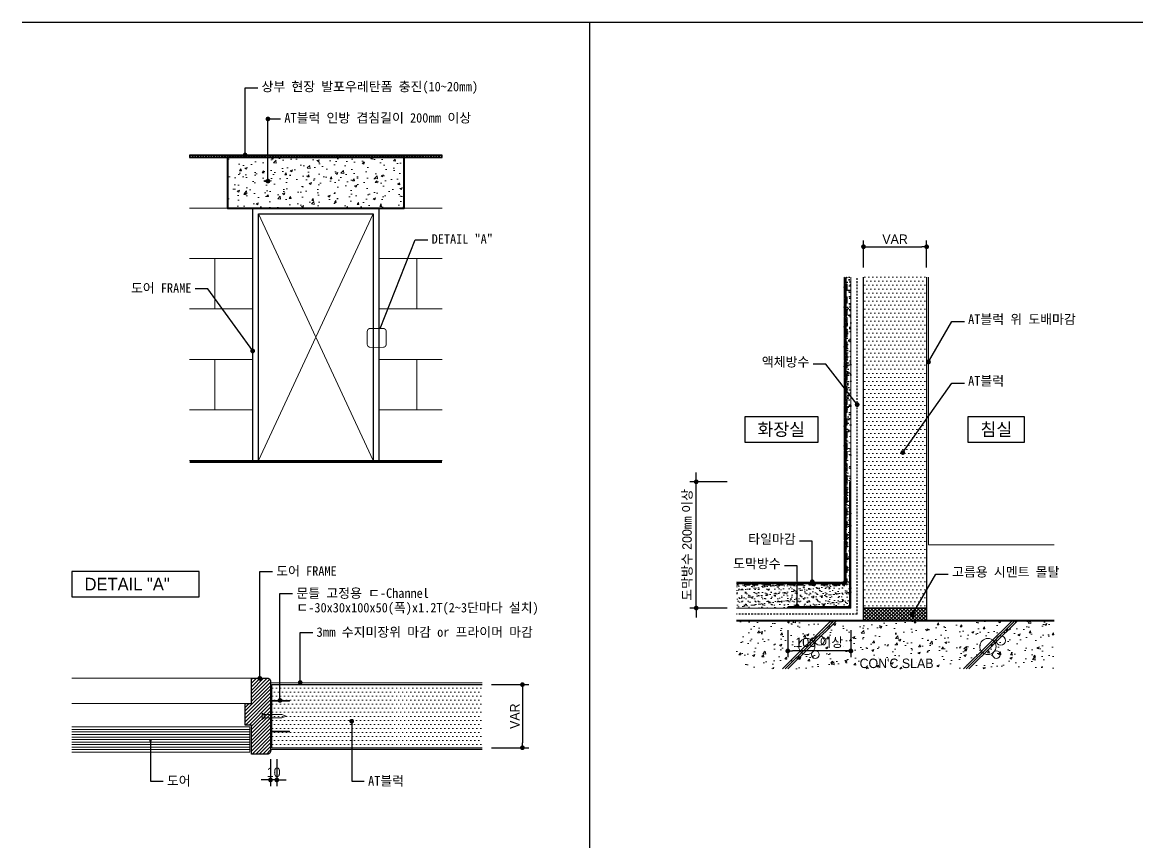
# Model space of a CAD drawing. Header units: millimetres. Extents: x 251300 to 259188, y 17948 to 29188.
# Drawn here: x 251300 to 254831, y 20651 to 23248 of the extents above; entities that cross this region are included whole.
import ezdxf
from ezdxf.enums import TextEntityAlignment as Align

# ---------------------------------------------------------------- set-up
doc = ezdxf.new("R2010")
doc.units = ezdxf.units.MM
doc.header["$MEASUREMENT"] = 0
doc.linetypes.add('DASHDOTX2', pattern=[2, 1, -0.5, 0, -0.5])
doc.linetypes.add('HID', pattern=[2, 1.1, -0.9])
doc.layers.get('0').update_dxf_attribs({"linetype": 'CONTINUOUS'})
for name, color, linetype in [('A-ANNO-TEXT010', 7, 'CONTINUOUS'), ('DIM', 7, 'CONTINUOUS'), ('FIN2', 5, 'CONTINUOUS'), ('HAT', 5, 'CONTINUOUS'), ('TEX', 3, 'CONTINUOUS')]:
    doc.layers.add(name, color=color, linetype=linetype)
for name, color, linetype, lineweight in [('A-CONC-LIN1', 2, 'CONTINUOUS', 40), ('A-ELEV-LIN3', 8, 'CONTINUOUS', 18), ('A-MKXS-LEAD', 7, 'CONTINUOUS', 25), ('A-MKXS-MAK2', 3, 'DASHDOTX2', 25), ('A-SECT-LIN1', 4, 'CONTINUOUS', 25), ('A-WAXM-BLOC', 3, 'CONTINUOUS', 25), ('A-XXXX-FIN2', 6, 'CONTINUOUS', 20), ('A-XXXX-HATC', 8, 'CONTINUOUS', 18), ('A-XXXX-TABL', 7, 'CONTINUOUS', 25), ('A-XXXX-TXT2', 3, 'CONTINUOUS', 25), ('S-XXXX-HATC', 8, 'CONTINUOUS', 18)]:
    doc.layers.add(name, color=color, linetype=linetype, lineweight=lineweight)
doc.styles.get("Standard").update_dxf_attribs({"font": 'SIMPLEX.shx'})
doc.styles.add('견고딕', font='HY견고딕')
doc.styles.add('돋움체', font='')
doc.styles.add('돋음', font='')
doc.styles.get('돋움체').set_extended_font_data('DotumChe')
doc.styles.get('돋음').set_extended_font_data('Dotum')
doc.dimstyles.new('ISO-25', dxfattribs={"dimtxt": 2.5, "dimasz": 2.5, "dimexe": 1.25, "dimexo": 0.625, "dimtad": 1, "dimtxsty": 'Standard', "dimcen": 2.5, "dimadec": 0, "dimazin": 0, "dimtfac": 1, "dimtmove": 0, "dimatfit": 3, "dimfxl": 1, "dimarcsym": 0})

# ---------------------------------------------------------------- blocks, each defined once
blk = doc.blocks.new('_Dot')
at = {"color": 0, "linetype": 'ByBlock', "lineweight": -2}
blk.add_line((-0.5, 0), (-1, 0), dxfattribs=at)
at = {"color": 0, "linetype": 'ByBlock', "const_width": 0.5}
blk.add_lwpolyline([(-0.25, 0, 1), (0.25, 0, 1)], format="xyb", close=True, dxfattribs=at)
blk = doc.blocks.new('*D19')
at = {"layer": 'DIM', "color": 7, "lineweight": -2, "transparency": 16777216}
for p, q in [((252786.4, 21148.5), (252904.4, 21148.5)), ((252884.4, 21133.5), (252884.4, 20963.5)), ((252786.4, 20948.5), (252904.4, 20948.5))]:
    blk.add_line(p, q, dxfattribs=at)
at = {"layer": 'DIM', "color": 7, "lineweight": -2, "transparency": 16777216, "xscale": 15, "yscale": 15, "zscale": 15}
for p, rotation in [((252884.4, 21148.5), 90), ((252884.4, 20948.5), 270)]:
    blk.add_blockref('_Dot', p, dxfattribs=dict(at, rotation=rotation))
at = {"layer": 'DIM', "color": 3, "transparency": 16777216, "insert": (252860.4, 21048.5), "char_height": 30, "attachment_point": 5, "rotation": 90, "style": '돋음'}
blk.add_mtext('VAR', dxfattribs=at)
blk = doc.blocks.new('*D20')
at = {"layer": 'DIM', "color": 7, "lineweight": -2, "transparency": 16777216}
for p, q in [((252086.3, 20912.5), (252086.3, 20826.5)), ((252106.3, 20912.5), (252106.3, 20826.5)), ((252071.3, 20846.5), (252056.3, 20846.5)), ((252106.3, 20846.5), (252086.3, 20846.5)), ((252121.3, 20846.5), (252136.3, 20846.5))]:
    blk.add_line(p, q, dxfattribs=at)
at = {"layer": 'DIM', "color": 7, "lineweight": -2, "transparency": 16777216, "xscale": 15, "yscale": 15, "zscale": 15}
blk.add_blockref('_Dot', (252086.3, 20846.5), dxfattribs=at)
at = {"layer": 'DIM', "color": 7, "lineweight": -2, "transparency": 16777216, "xscale": 15, "yscale": 15, "zscale": 15, "rotation": 180}
blk.add_blockref('_Dot', (252106.3, 20846.5), dxfattribs=at)
at = {"layer": 'DIM', "color": 3, "transparency": 16777216, "insert": (252096.3, 20870.5), "char_height": 30, "attachment_point": 5, "style": '돋음'}
blk.add_mtext('10', dxfattribs=at)
blk = doc.blocks.new('*D21')
at = {"layer": 'DIM', "color": 7, "lineweight": -2, "transparency": 16777216}
for p, q in [((253725.2, 21321.3), (253725.2, 21235.3)), ((253925.2, 21321.3), (253925.2, 21235.3)), ((253910.2, 21255.3), (253740.2, 21255.3))]:
    blk.add_line(p, q, dxfattribs=at)
at = {"layer": 'DIM', "color": 7, "lineweight": -2, "transparency": 16777216, "xscale": 15, "yscale": 15, "zscale": 15, "rotation": 180}
blk.add_blockref('_Dot', (253725.2, 21255.3), dxfattribs=at)
at = {"layer": 'DIM', "color": 7, "lineweight": -2, "transparency": 16777216, "xscale": 15, "yscale": 15, "zscale": 15}
blk.add_blockref('_Dot', (253925.2, 21255.3), dxfattribs=at)
at = {"layer": 'DIM', "color": 3, "transparency": 16777216, "insert": (253825.2, 21281), "char_height": 30, "attachment_point": 5, "style": '돋음'}
blk.add_mtext('\\f굴림|b0|i0|c129|p50;100 이상', dxfattribs=at)
blk = doc.blocks.new('*D22')
at = {"layer": 'DIM', "color": 7, "lineweight": -2, "transparency": 16777216}
for p, q in [((253533.2, 21791.3), (253415.2, 21791.3)), ((253435.2, 21806.3), (253435.2, 21821.3)), ((253435.2, 21391.3), (253435.2, 21791.3)), ((253533.2, 21391.3), (253415.2, 21391.3)), ((253435.2, 21376.3), (253435.2, 21361.3))]:
    blk.add_line(p, q, dxfattribs=at)
at = {"layer": 'DIM', "color": 7, "lineweight": -2, "transparency": 16777216, "xscale": 15, "yscale": 15, "zscale": 15}
for p, rotation in [((253435.2, 21791.3), 270), ((253435.2, 21391.3), 90)]:
    blk.add_blockref('_Dot', p, dxfattribs=dict(at, rotation=rotation))
at = {"layer": 'DIM', "color": 3, "transparency": 16777216, "insert": (253407.6, 21591.3), "char_height": 30, "attachment_point": 5, "rotation": 90, "style": '돋음'}
blk.add_mtext('도막방수 200㎜ 이상', dxfattribs=at)
blk = doc.blocks.new('*D23')
at = {"layer": 'DIM', "color": 7, "lineweight": -2, "transparency": 16777216}
for p, q in [((253965.2, 22470.3), (253965.2, 22556.3)), ((253980.2, 22536.3), (254150.2, 22536.3)), ((254165.2, 22470.3), (254165.2, 22556.3))]:
    blk.add_line(p, q, dxfattribs=at)
at = {"layer": 'DIM', "color": 7, "lineweight": -2, "transparency": 16777216, "xscale": 15, "yscale": 15, "zscale": 15, "rotation": 180}
blk.add_blockref('_Dot', (253965.2, 22536.3), dxfattribs=at)
at = {"layer": 'DIM', "color": 7, "lineweight": -2, "transparency": 16777216, "xscale": 15, "yscale": 15, "zscale": 15}
blk.add_blockref('_Dot', (254165.2, 22536.3), dxfattribs=at)
at = {"layer": 'DIM', "color": 3, "transparency": 16777216, "insert": (254065.2, 22560.3), "char_height": 30, "attachment_point": 5, "style": '돋음'}
blk.add_mtext('VAR', dxfattribs=at)

msp = doc.modelspace()

# ---------------------------------------------------------------- hatches: boundary and pattern name
at = {"layer": 'A-XXXX-HATC', "ltscale": 2}
h = msp.add_hatch(dxfattribs=at)
h.set_pattern_fill('AR-CONC', color=256, scale=10)
h.set_pattern_definition([(50, (-382066.68, -214811.43), (71.7260183, -6.2752135), [7.5, -82.5]), (355, (-382066.68, -214811.43), (-13.875133, 75.219213), [6, -66]), (100.451444, (-382060.705, -214811.95), (57.850885, 68.943999), [6.374019, -70.114211]), (46.1842, (-382066.68, -214791.43), (106.724133, -16.551928), [11.25, -123.75]), (96.635635, (-382057.79, -214792.81), (93.466195, 97.41186), [9.561034, -105.171376]), (351.184164, (-382066.68, -214791.43), (93.466195, 97.41186), [9, -99]), (21, (-382056.68, -214796.43), (59.690705, -40.261889), [7.5, -82.5]), (326, (-382056.68, -214796.43), (24.331533, 72.5150045), [6, -66]), (71.451445, (-382051.71, -214799.78), (84.022238, 32.253115), [6.374019, -70.114211]), (37.5, (-382066.682, -214811.427), (1.2159855, 33.2893854), [0, -65.2, 0, -67, 0, -66.25]), (7.5, (-382066.682, -214811.427), (26.3069537, 39.4411712), [0, -38.2, 0, -63.7, 0, -25.25]), (327.5, (-382088.982, -214811.427), (53.3822436, -2.2554872), [0, -25, 0, -78, 0, -103.5]), (317.5, (-382098.982, -214811.427), (58.318617, 10.0104982), [0, -32.5, 0, -51.8, 0, -73.5])])
h.paths.add_polyline_path([(252509.808, 22818.975), (251949.808, 22818.975), (251949.808, 22658.975), (252509.808, 22658.975)])
h = msp.add_hatch(dxfattribs=at)
h.set_pattern_fill('ANSI35', color=256)
h.set_pattern_definition([(45, (253908.8504, 22165.483), (-4.49013, 4.49013), []), (45, (253913.3405, 22165.483), (-4.49013, 4.49013), [7.9375, -1.5875, 0, -1.5875])])
h.paths.add_polyline_path([(253903.85, 22175.372), (253903.85, 22315.372), (253905.85, 22315.372), (253909.85, 22315.372), (253913.85, 22311.372), (253913.85, 22295.372), (253909.85, 22295.372), (253909.85, 22275.372), (253913.85, 22275.372), (253913.85, 22255.372), (253909.85, 22255.372), (253909.85, 22235.372), (253913.85, 22235.372), (253913.85, 22215.372), (253909.85, 22215.372), (253909.85, 22195.372), (253913.85, 22195.372), (253913.85, 22179.372), (253909.85, 22175.372), (253905.85, 22175.372)])
h.paths.add_polyline_path([(253903.85, 22173.015), (253903.85, 22033.015), (253905.85, 22033.015), (253909.85, 22033.015), (253913.85, 22037.015), (253913.85, 22053.015), (253909.85, 22053.015), (253909.85, 22073.015), (253913.85, 22073.015), (253913.85, 22093.015), (253909.85, 22093.015), (253909.85, 22113.015), (253913.85, 22113.015), (253913.85, 22133.015), (253909.85, 22133.015), (253909.85, 22153.015), (253913.85, 22153.015), (253913.85, 22169.015), (253909.85, 22173.015), (253905.85, 22173.015)])
h.paths.add_polyline_path([(253903.85, 22030.659), (253903.85, 21890.659), (253905.85, 21890.659), (253909.85, 21890.659), (253913.85, 21894.659), (253913.85, 21910.659), (253909.85, 21910.659), (253909.85, 21930.659), (253913.85, 21930.659), (253913.85, 21950.659), (253909.85, 21950.659), (253909.85, 21970.659), (253913.85, 21970.659), (253913.85, 21990.659), (253909.85, 21990.659), (253909.85, 22010.659), (253913.85, 22010.659), (253913.85, 22026.659), (253909.85, 22030.659), (253905.85, 22030.659)])
h.paths.add_polyline_path([(253903.85, 22317.728), (253905.85, 22317.728), (253909.85, 22317.728), (253913.85, 22321.728), (253913.85, 22337.728), (253909.85, 22337.728), (253909.85, 22357.728), (253913.85, 22357.728), (253913.85, 22377.728), (253909.85, 22377.728), (253909.85, 22397.728), (253913.85, 22397.728), (253913.85, 22417.728), (253909.85, 22417.728), (253909.85, 22437.728), (253913.85, 22437.728), (253913.85, 22440.306), (253903.85, 22440.306)])
h = msp.add_hatch(dxfattribs=at)
h.set_pattern_fill('DOTS', color=256, scale=8)
h.set_pattern_definition([(0, (263062.68, 38264.049), (6.35, 12.7), [0, -12.7])])
h.paths.add_polyline_path([(253965.174, 22440.306), (254165.174, 22440.306), (254165.174, 21391.307), (253965.174, 21391.307)])
h = msp.add_hatch(dxfattribs=at)
h.set_pattern_fill('AR-SAND', color=256, scale=0.4)
h.set_pattern_definition([(37.5, (253468.134, 21565.52), (-0.64, 19.57653), [0, -15.4432, 0, -17.272, 0, -16.51]), (7.5, (253468.134, 21565.52), (17.9809, 28.673), [0, -8.3312, 0, -13.9192, 0, -5.334]), (327.5, (253455.638, 21565.52), (31.6397, 0.0575), [0, -5.08, 0, -18.288, 0, -23.876]), (317.5, (253455.638, 21565.52), (30.5423, 8.9172), [0, -2.54, 0, -11.9888, 0, -13.716])])
edge = h.paths.add_edge_path()
edge.add_line((253568.132, 21467.604), (253588.132, 21467.604))
edge.add_line((253588.132, 21467.604), (253588.132, 21463.604))
edge.add_line((253588.132, 21463.604), (253604.132, 21463.604))
edge.add_line((253604.132, 21463.604), (253610.38, 21467.604))
edge.add_line((253610.38, 21467.604), (253614.38, 21463.604))
edge.add_line((253614.38, 21463.604), (253630.38, 21463.604))
edge.add_line((253630.38, 21463.604), (253630.38, 21467.604))
edge.add_line((253630.38, 21467.604), (253650.38, 21467.604))
edge.add_line((253650.38, 21467.604), (253650.38, 21463.604))
edge.add_line((253650.38, 21463.604), (253670.38, 21463.604))
edge.add_line((253670.38, 21463.604), (253670.38, 21467.604))
edge.add_line((253670.38, 21467.604), (253690.38, 21467.604))
edge.add_line((253690.38, 21467.604), (253690.38, 21463.604))
edge.add_line((253690.38, 21463.604), (253710.38, 21463.604))
edge.add_line((253710.38, 21463.604), (253710.38, 21467.604))
edge.add_line((253710.38, 21467.604), (253730.38, 21467.604))
edge.add_line((253730.38, 21467.604), (253730.38, 21463.604))
edge.add_line((253730.38, 21463.604), (253746.38, 21463.604))
edge.add_line((253746.38, 21463.604), (253752.589, 21467.604))
edge.add_line((253752.589, 21467.604), (253756.589, 21463.604))
edge.add_line((253756.589, 21463.604), (253772.589, 21463.604))
edge.add_line((253772.589, 21463.604), (253772.589, 21467.604))
edge.add_line((253772.589, 21467.604), (253792.589, 21467.604))
edge.add_line((253792.589, 21467.604), (253792.589, 21463.604))
edge.add_line((253792.589, 21463.604), (253812.589, 21463.604))
edge.add_line((253812.589, 21463.604), (253812.589, 21467.604))
edge.add_line((253812.589, 21467.604), (253832.589, 21467.604))
edge.add_line((253832.589, 21467.604), (253832.589, 21463.604))
edge.add_line((253832.589, 21463.604), (253852.589, 21463.604))
edge.add_line((253852.589, 21463.604), (253852.589, 21467.604))
edge.add_line((253852.589, 21467.604), (253872.589, 21467.604))
edge.add_line((253872.589, 21467.604), (253872.589, 21463.604))
edge.add_line((253872.589, 21463.604), (253888.589, 21463.604))
edge.add_line((253888.589, 21463.604), (253894.712, 21467.604))
edge.add_line((253894.712, 21467.604), (253898.712, 21467.604))
edge.add_line((253898.712, 21467.604), (253898.712, 21463.634))
edge.add_line((253898.712, 21463.634), (253901.841, 21463.634))
edge.add_arc((253901.841, 21475.634), 12, 270, 360)
edge.add_line((253913.841, 21475.634), (253913.841, 21483.634))
edge.add_line((253913.841, 21483.634), (253909.841, 21483.634))
edge.add_line((253909.841, 21483.634), (253909.841, 21503.634))
edge.add_line((253909.841, 21503.634), (253913.841, 21503.634))
edge.add_line((253913.841, 21503.634), (253913.841, 21523.634))
edge.add_line((253913.841, 21523.634), (253909.841, 21523.634))
edge.add_line((253909.841, 21523.634), (253909.841, 21543.634))
edge.add_line((253909.841, 21543.634), (253913.841, 21543.634))
edge.add_line((253913.841, 21543.634), (253913.841, 21563.634))
edge.add_line((253913.841, 21563.634), (253909.841, 21563.634))
edge.add_line((253909.841, 21563.634), (253909.841, 21583.634))
edge.add_line((253909.841, 21583.634), (253913.841, 21583.634))
edge.add_line((253913.841, 21583.634), (253913.841, 21599.634))
edge.add_line((253913.841, 21599.634), (253909.85, 21605.946))
edge.add_line((253909.85, 21605.946), (253913.85, 21609.946))
edge.add_line((253913.85, 21609.946), (253913.85, 21625.946))
edge.add_line((253913.85, 21625.946), (253909.85, 21625.946))
edge.add_line((253909.85, 21625.946), (253909.85, 21645.946))
edge.add_line((253909.85, 21645.946), (253913.85, 21645.946))
edge.add_line((253913.85, 21645.946), (253913.85, 21665.946))
edge.add_line((253913.85, 21665.946), (253909.85, 21665.946))
edge.add_line((253909.85, 21665.946), (253909.85, 21685.946))
edge.add_line((253909.85, 21685.946), (253913.85, 21685.946))
edge.add_line((253913.85, 21685.946), (253913.85, 21705.946))
edge.add_line((253913.85, 21705.946), (253909.85, 21705.946))
edge.add_line((253909.85, 21705.946), (253909.85, 21725.946))
edge.add_line((253909.85, 21725.946), (253913.85, 21725.946))
edge.add_line((253913.85, 21725.946), (253913.85, 21741.946))
edge.add_line((253913.85, 21741.946), (253909.85, 21745.946))
edge.add_line((253909.85, 21745.946), (253905.841, 21745.946))
edge.add_line((253905.841, 21745.946), (253905.841, 21748.303))
edge.add_line((253905.841, 21748.303), (253909.85, 21748.303))
edge.add_line((253909.85, 21748.303), (253913.85, 21752.303))
edge.add_line((253913.85, 21752.303), (253913.85, 21768.303))
edge.add_line((253913.85, 21768.303), (253909.85, 21768.303))
edge.add_line((253909.85, 21768.303), (253909.85, 21788.303))
edge.add_line((253909.85, 21788.303), (253913.85, 21788.303))
edge.add_line((253913.85, 21788.303), (253913.85, 21808.303))
edge.add_line((253913.85, 21808.303), (253909.85, 21808.303))
edge.add_line((253909.85, 21808.303), (253909.85, 21828.303))
edge.add_line((253909.85, 21828.303), (253913.85, 21828.303))
edge.add_line((253913.85, 21828.303), (253913.85, 21848.303))
edge.add_line((253913.85, 21848.303), (253909.85, 21848.303))
edge.add_line((253909.85, 21848.303), (253909.85, 21868.303))
edge.add_line((253909.85, 21868.303), (253913.85, 21868.303))
edge.add_line((253913.85, 21868.303), (253913.85, 21884.303))
edge.add_line((253913.85, 21884.303), (253909.85, 21890.306))
edge.add_line((253909.85, 21890.306), (253913.85, 21894.306))
edge.add_line((253913.85, 21894.306), (253913.85, 21910.306))
edge.add_line((253913.85, 21910.306), (253909.85, 21910.306))
edge.add_line((253909.85, 21910.306), (253909.85, 21930.306))
edge.add_line((253909.85, 21930.306), (253913.85, 21930.306))
edge.add_line((253913.85, 21930.306), (253913.85, 21934.892))
edge.add_line((253913.85, 21934.892), (253925.174, 21934.892))
edge.add_line((253925.174, 21934.892), (253925.174, 21391.307))
edge.add_line((253925.174, 21391.307), (253563.171, 21391.307))
edge.add_line((253563.171, 21391.307), (253563.171, 21463.604))
edge.add_line((253563.171, 21463.604), (253568.132, 21463.604))
edge.add_line((253568.132, 21463.604), (253568.132, 21467.604))
h = msp.add_hatch(dxfattribs=at)
h.set_pattern_fill('ANSI35', color=256)
h.set_pattern_definition([(45, (253738.5106, 21800.02), (-4.49013, 4.49013), []), (45, (253743.001, 21800.02), (-4.49013, 4.49013), [7.9375, -1.5875, 0, -1.5875])])
h.paths.add_polyline_path([(253894.712, 21467.604), (253898.712, 21467.604), (253898.712, 21463.634), (253901.841, 21463.634, 0.41421356), (253913.841, 21475.634), (253913.841, 21483.634), (253909.841, 21483.634), (253909.841, 21503.634), (253913.841, 21503.634), (253913.841, 21523.634), (253909.841, 21523.634), (253909.841, 21543.634), (253913.841, 21543.634), (253913.841, 21563.634), (253909.841, 21563.634), (253909.841, 21583.634), (253913.841, 21583.634), (253913.841, 21599.634), (253909.841, 21603.634), (253905.841, 21603.634), (253903.841, 21603.634), (253903.841, 21479.604, -0.41421356), (253897.841, 21473.604), (253894.712, 21473.604), (253894.712, 21471.604)])
h.paths.add_polyline_path([(253903.85, 21888.303), (253903.85, 21748.303), (253905.841, 21748.303), (253909.85, 21748.303), (253913.85, 21752.303), (253913.85, 21768.303), (253909.85, 21768.303), (253909.85, 21788.303), (253913.85, 21788.303), (253913.85, 21808.303), (253909.85, 21808.303), (253909.85, 21828.303), (253913.85, 21828.303), (253913.85, 21848.303), (253909.85, 21848.303), (253909.85, 21868.303), (253913.85, 21868.303), (253913.85, 21884.303), (253909.85, 21888.303), (253905.85, 21888.303)])
h.paths.add_polyline_path([(253903.85, 21605.946), (253903.85, 21745.946), (253905.841, 21745.946), (253909.85, 21745.946), (253913.85, 21741.946), (253913.85, 21725.946), (253909.85, 21725.946), (253909.85, 21705.946), (253913.85, 21705.946), (253913.85, 21685.946), (253909.85, 21685.946), (253909.85, 21665.946), (253913.85, 21665.946), (253913.85, 21645.946), (253909.85, 21645.946), (253909.85, 21625.946), (253913.85, 21625.946), (253913.85, 21609.946), (253909.85, 21605.946), (253905.841, 21605.946)])
h.paths.add_polyline_path([(253752.589, 21467.604), (253756.589, 21463.604), (253772.589, 21463.604), (253772.589, 21467.604), (253792.589, 21467.604), (253792.589, 21463.604), (253812.589, 21463.604), (253812.589, 21467.604), (253832.589, 21467.604), (253832.589, 21463.604), (253852.589, 21463.604), (253852.589, 21467.604), (253872.589, 21467.604), (253872.589, 21463.604), (253888.589, 21463.604), (253892.589, 21467.604), (253892.589, 21471.604), (253892.589, 21473.604), (253752.589, 21473.604), (253752.589, 21471.604)])
h.paths.add_polyline_path([(253610.38, 21467.604), (253614.38, 21463.604), (253630.38, 21463.604), (253630.38, 21467.604), (253650.38, 21467.604), (253650.38, 21463.604), (253670.38, 21463.604), (253670.38, 21467.604), (253690.38, 21467.604), (253690.38, 21463.604), (253710.38, 21463.604), (253710.38, 21467.604), (253730.38, 21467.604), (253730.38, 21463.604), (253746.38, 21463.604), (253750.38, 21467.604), (253750.38, 21471.604), (253750.38, 21473.604), (253610.38, 21473.604), (253610.38, 21471.604)])
h.paths.add_polyline_path([(253568.132, 21463.604), (253568.132, 21467.604), (253588.132, 21467.604), (253588.132, 21463.604), (253604.132, 21463.604), (253608.132, 21467.604), (253608.132, 21471.604), (253608.132, 21473.604), (253563.171, 21473.604), (253563.171, 21463.604)])
h = msp.add_hatch(dxfattribs=at)
h.set_pattern_fill('_USER', color=256, scale=8, angle=45, double=1, pattern_type=0)
h.set_pattern_definition([(45, (254065.174, 21325.2056), (-5.65685, 5.65685), []), (135, (254065.174, 21325.2056), (-5.65685, -5.65685), [])])
h.paths.add_polyline_path([(253965.174, 21391.307), (254165.174, 21391.307), (254165.174, 21351.307), (253965.174, 21351.307)])
h = msp.add_hatch(dxfattribs=at)
h.set_pattern_fill('AR-CONC', color=256, scale=0.4)
h.set_pattern_definition([(50, (254066.39, 21274.695), (72.874, -6.3756), [7.62, -83.82]), (355, (254066.39, 21274.695), (-14.097, 76.423), [6.096, -67.056]), (100.451, (254072.46, 21274.16), (58.777, 70.047), [6.476, -71.236]), (46.184, (254066.39, 21295.015), (108.432, -16.817), [11.43, -125.73]), (96.636, (254075.42, 21293.61), (94.962, 98.97), [9.714, -106.854]), (351.184, (254066.39, 21295.01), (94.962, 98.97), [9.144, -100.584]), (21, (254076.55, 21289.935), (60.646, -40.906), [7.62, -83.82]), (326, (254076.55, 21289.935), (24.721, 73.675), [6.096, -67.056]), (71.451, (254081.6, 21286.526), (85.367, 32.769), [6.476, -71.236]), (37.5, (254066.387, 21274.695), (1.2354, 33.822), [0, -66.2432, 0, -68.072, 0, -67.31]), (7.5, (254066.387, 21274.695), (26.7279, 40.0722), [0, -38.8112, 0, -64.7192, 0, -25.654]), (327.5, (254043.73, 21274.695), (54.2362, -2.2915), [0, -25.4, 0, -79.248, 0, -105.156]), (317.5, (254033.57, 21274.695), (59.2517, 10.1706), [0, -33.02, 0, -52.6288, 0, -74.676])])
h.paths.add_polyline_path([(253563.195, 21351.307), (253563.195, 21198.082), (254569.58, 21198.082), (254569.58, 21351.307), (254165.174, 21351.307), (253965.174, 21351.307)])
h = msp.add_hatch(dxfattribs=at)
h.set_pattern_fill('_USER', color=256, scale=8, angle=45, pattern_type=0)
h.set_pattern_definition([(45, (252046.3485, 21048.457), (-5.65685, 5.65685), [])])
edge = h.paths.add_edge_path()
edge.add_line((252086.349, 21160.457), (252086.349, 20936.457))
edge.add_ellipse((252078.349, 20936.457), major_axis=(-8, 0), ratio=1, start_angle=90, end_angle=180, ccw=False)
edge.add_line((252078.349, 20928.457), (252026.349, 20928.457))
edge.add_line((252026.349, 20928.457), (252026.349, 21020.457))
edge.add_line((252026.349, 21020.457), (252006.349, 21020.457))
edge.add_line((252006.349, 21020.457), (252006.349, 21088.457))
edge.add_line((252006.349, 21088.457), (252026.349, 21088.457))
edge.add_line((252026.349, 21088.457), (252026.349, 21168.457))
edge.add_line((252026.349, 21168.457), (252078.349, 21168.457))
edge.add_ellipse((252078.349, 21160.457), major_axis=(-8, 0), ratio=1, start_angle=180, end_angle=270, ccw=False)
h = msp.add_hatch(dxfattribs=at)
h.set_pattern_fill('DOTS', color=256, scale=8)
h.set_pattern_definition([(0, (256803.984, 31195.28), (6.35, 12.7), [0, -12.7])])
h.paths.add_polyline_path([(252756.448, 21148.457), (252090.349, 21148.457), (252090.349, 20948.457), (252756.448, 20948.457)])
h = msp.add_hatch(dxfattribs=at)
h.set_pattern_fill('_USER', color=256, scale=8, pattern_type=0)
h.set_pattern_definition([(0, (251788.7816, 20974.457), (0, 8), [])])
h.paths.add_polyline_path([(252020.349, 20934.457), (252020.349, 21014.457), (251457.215, 21014.457), (251457.215, 20934.457)])
at = {"layer": 'HAT'}
h = msp.add_hatch(dxfattribs=at)
h.set_pattern_fill('AR-SAND', color=256, scale=0.4)
h.set_pattern_definition([(37.5, (253915.512, 22187.6), (-0.64, 19.5765), [0, -15.4432, 0, -17.272, 0, -16.51]), (7.5, (253915.512, 22187.6), (17.981, 28.673), [0, -8.3312, 0, -13.9192, 0, -5.334]), (327.5, (253903.015, 22187.6), (31.6397, 0.0575), [0, -5.08, 0, -18.288, 0, -23.876]), (317.5, (253903.015, 22187.6), (30.5423, 8.9172), [0, -2.54, 0, -11.9888, 0, -13.716])])
h.paths.add_polyline_path([(253925.174, 21934.892), (253925.174, 22440.306), (253913.85, 22440.306), (253913.85, 22437.728), (253909.85, 22437.728), (253909.85, 22417.728), (253913.85, 22417.728), (253913.85, 22397.728), (253909.85, 22397.728), (253909.85, 22377.728), (253913.85, 22377.728), (253913.85, 22357.728), (253909.85, 22357.728), (253909.85, 22337.728), (253913.85, 22337.728), (253913.85, 22321.728), (253909.85, 22317.728), (253905.85, 22317.728), (253905.85, 22315.372), (253909.85, 22315.372), (253913.85, 22311.372), (253913.85, 22295.372), (253909.85, 22295.372), (253909.85, 22275.372), (253913.85, 22275.372), (253913.85, 22255.372), (253909.85, 22255.372), (253909.85, 22235.372), (253913.85, 22235.372), (253913.85, 22215.372), (253909.85, 22215.372), (253909.85, 22195.372), (253913.85, 22195.372), (253913.85, 22179.372), (253909.85, 22175.372), (253905.85, 22175.372), (253905.85, 22173.015), (253909.85, 22173.015), (253913.85, 22169.015), (253913.85, 22153.015), (253909.85, 22153.015), (253909.85, 22133.015), (253913.85, 22133.015), (253913.85, 22113.015), (253909.85, 22113.015), (253909.85, 22093.015), (253913.85, 22093.015), (253913.85, 22073.015), (253909.85, 22073.015), (253909.85, 22053.015), (253913.85, 22053.015), (253913.85, 22037.015), (253909.85, 22033.015), (253905.85, 22033.015), (253905.85, 22030.659), (253909.85, 22030.659), (253913.85, 22026.659), (253913.85, 22010.659), (253909.85, 22010.659), (253909.85, 21990.659), (253913.85, 21990.659), (253913.85, 21970.659), (253909.85, 21970.659), (253909.85, 21950.659), (253913.85, 21950.659), (253913.85, 21934.892)])
at = {"layer": 'S-XXXX-HATC'}
h = msp.add_hatch(dxfattribs=at)
h.set_pattern_fill('_USER', color=256, scale=6, angle=45, double=1, pattern_type=0)
h.set_pattern_definition([(45, (252229.8083, 22822.975), (-4.24264, 4.24264), []), (135, (252229.8083, 22822.975), (-4.24264, -4.24264), [])])
h.paths.add_polyline_path([(252629.808, 22826.975), (251829.808, 22826.975), (251829.808, 22818.975), (252629.808, 22818.975)])

# ---------------------------------------------------------------- linework, layer by layer
at = {"layer": 'A-ANNO-TEXT010'}
for points in [[(253589.311, 21917.39), (253821.412, 21917.39), (253821.412, 21997.39), (253589.311, 21997.39)], [(254295.863, 21917.39), (254475.786, 21917.39), (254475.786, 21997.39), (254295.863, 21997.39)], [(251457.215, 21427.12), (251860.578, 21427.12), (251860.578, 21507.12), (251457.215, 21507.12)]]:
    msp.add_lwpolyline(points, close=True, dxfattribs=at)
at = {"layer": 'A-CONC-LIN1'}
msp.add_line((253563.195, 21351.307), (254569.58, 21351.307), dxfattribs=at)
msp.add_lwpolyline([(252509.808, 22818.975), (251949.808, 22818.975), (251949.808, 22658.975), (252509.808, 22658.975)], close=True, dxfattribs=at)
at = {"layer": 'A-ELEV-LIN3'}
for p, q in [((251949.808, 22658.975), (251829.808, 22658.975)), ((252047.808, 22640.975), (252411.808, 21858.975)), ((252047.808, 21858.975), (252411.808, 22640.975)), ((252509.808, 22658.975), (252629.808, 22658.975)), ((252029.808, 22498.975), (251829.808, 22498.975)), ((251909.808, 22498.975), (251909.808, 22338.975)), ((252429.808, 22498.975), (252629.808, 22498.975)), ((252549.808, 22498.975), (252549.808, 22338.975)), ((253903.85, 22317.728), (253903.85, 22440.306)), ((253909.85, 22417.728), (253909.85, 22437.728)), ((253909.85, 22437.728), (253913.85, 22437.728)), ((253913.85, 22437.728), (253913.85, 22440.306)), ((253909.85, 22417.728), (253913.85, 22417.728)), ((253909.85, 22377.728), (253909.85, 22397.728)), ((253909.85, 22397.728), (253913.85, 22397.728)), ((253913.85, 22397.728), (253913.85, 22417.728)), ((253909.85, 22377.728), (253913.85, 22377.728)), ((253909.85, 22357.728), (253913.85, 22357.728)), ((253909.85, 22337.728), (253909.85, 22357.728)), ((253913.85, 22357.728), (253913.85, 22377.728)), ((252029.808, 22338.975), (251829.808, 22338.975)), ((252429.808, 22338.975), (252629.808, 22338.975)), ((253903.85, 22317.728), (253909.85, 22317.728)), ((253905.85, 22315.372), (253905.85, 22317.728)), ((253909.85, 22337.728), (253913.85, 22337.728)), ((253909.85, 22317.728), (253913.85, 22321.728)), ((253913.85, 22321.728), (253913.85, 22337.728)), ((253903.85, 22315.372), (253909.85, 22315.372)), ((253903.85, 22175.372), (253903.85, 22315.372)), ((253909.85, 22315.372), (253913.85, 22311.372)), ((253909.85, 22275.372), (253909.85, 22295.372)), ((253909.85, 22295.372), (253913.85, 22295.372)), ((253913.85, 22295.372), (253913.85, 22311.372)), ((253909.85, 22275.372), (253913.85, 22275.372)), ((253909.85, 22235.372), (253909.85, 22255.372)), ((253909.85, 22255.372), (253913.85, 22255.372)), ((253913.85, 22255.372), (253913.85, 22275.372)), ((253909.85, 22235.372), (253913.85, 22235.372)), ((253909.85, 22215.372), (253913.85, 22215.372)), ((253909.85, 22195.372), (253909.85, 22215.372)), ((253913.85, 22215.372), (253913.85, 22235.372)), ((252029.808, 22178.975), (251829.808, 22178.975)), ((251909.808, 22178.975), (251909.808, 22018.975)), ((252429.808, 22178.975), (252629.808, 22178.975)), ((252549.808, 22178.975), (252549.808, 22018.975)), ((253903.85, 22175.372), (253909.85, 22175.372)), ((253905.85, 22173.015), (253905.85, 22175.372)), ((253909.85, 22195.372), (253913.85, 22195.372)), ((253909.85, 22175.372), (253913.85, 22179.372)), ((253913.85, 22179.372), (253913.85, 22195.372)), ((253903.85, 22173.015), (253909.85, 22173.015)), ((253903.85, 22033.015), (253903.85, 22173.015)), ((253909.85, 22173.015), (253913.85, 22169.015)), ((253909.85, 22133.015), (253909.85, 22153.015)), ((253909.85, 22153.015), (253913.85, 22153.015)), ((253913.85, 22153.015), (253913.85, 22169.015)), ((253909.85, 22133.015), (253913.85, 22133.015)), ((253909.85, 22093.015), (253909.85, 22113.015)), ((253909.85, 22113.015), (253913.85, 22113.015)), ((253913.85, 22113.015), (253913.85, 22133.015)), ((253909.85, 22093.015), (253913.85, 22093.015)), ((253909.85, 22073.015), (253913.85, 22073.015)), ((253909.85, 22053.015), (253909.85, 22073.015)), ((253913.85, 22073.015), (253913.85, 22093.015)), ((253909.85, 22053.015), (253913.85, 22053.015)), ((253909.85, 22033.015), (253913.85, 22037.015)), ((253913.85, 22037.015), (253913.85, 22053.015)), ((252029.808, 22018.975), (251829.808, 22018.975)), ((252429.808, 22018.975), (252629.808, 22018.975)), ((253903.85, 22033.015), (253909.85, 22033.015)), ((253903.85, 22030.659), (253909.85, 22030.659)), ((253903.85, 21890.659), (253903.85, 22030.659)), ((253905.85, 22030.659), (253905.85, 22033.015)), ((253909.85, 22030.659), (253913.85, 22026.659)), ((253909.85, 21990.659), (253909.85, 22010.659)), ((253909.85, 22010.659), (253913.85, 22010.659)), ((253913.85, 22010.659), (253913.85, 22026.659)), ((253909.85, 21990.659), (253913.85, 21990.659)), ((253909.85, 21950.659), (253909.85, 21970.659)), ((253909.85, 21970.659), (253913.85, 21970.659)), ((253913.85, 21970.659), (253913.85, 21990.659)), ((253909.85, 21950.659), (253913.85, 21950.659)), ((253909.85, 21930.659), (253913.85, 21930.659)), ((253909.85, 21910.659), (253909.85, 21930.659)), ((253913.85, 21930.659), (253913.85, 21950.659)), ((253909.85, 21910.659), (253913.85, 21910.659)), ((253909.85, 21890.659), (253913.85, 21894.659)), ((253913.85, 21894.659), (253913.85, 21910.659)), ((253903.85, 21890.659), (253909.85, 21890.659)), ((253903.85, 21888.303), (253909.85, 21888.303)), ((253903.85, 21748.303), (253903.85, 21888.303)), ((253905.85, 21888.303), (253905.85, 21890.659)), ((253909.85, 21888.303), (253913.85, 21884.303)), ((253909.85, 21848.303), (253909.85, 21868.303)), ((253909.85, 21868.303), (253913.85, 21868.303)), ((253913.85, 21868.303), (253913.85, 21884.303)), ((253909.85, 21848.303), (253913.85, 21848.303)), ((253909.85, 21808.303), (253909.85, 21828.303)), ((253909.85, 21828.303), (253913.85, 21828.303)), ((253913.85, 21828.303), (253913.85, 21848.303)), ((253909.85, 21808.303), (253913.85, 21808.303)), ((253909.85, 21788.303), (253913.85, 21788.303)), ((253909.85, 21768.303), (253909.85, 21788.303)), ((253913.85, 21788.303), (253913.85, 21808.303)), ((253909.85, 21768.303), (253913.85, 21768.303)), ((253909.85, 21748.303), (253913.85, 21752.303)), ((253913.85, 21752.303), (253913.85, 21768.303)), ((253903.85, 21748.303), (253909.85, 21748.303)), ((253903.85, 21605.946), (253903.85, 21745.946)), ((253903.85, 21745.946), (253909.85, 21745.946)), ((253905.841, 21748.303), (253905.841, 21745.946)), ((253909.85, 21745.946), (253913.85, 21741.946)), ((253909.85, 21725.946), (253913.85, 21725.946)), ((253909.85, 21705.946), (253909.85, 21725.946)), ((253913.85, 21725.946), (253913.85, 21741.946)), ((253909.85, 21705.946), (253913.85, 21705.946)), ((253909.85, 21685.946), (253913.85, 21685.946)), ((253909.85, 21665.946), (253909.85, 21685.946)), ((253913.85, 21685.946), (253913.85, 21705.946)), ((253909.85, 21665.946), (253913.85, 21665.946)), ((253909.85, 21625.946), (253909.85, 21645.946)), ((253909.85, 21645.946), (253913.85, 21645.946)), ((253913.85, 21645.946), (253913.85, 21665.946)), ((253909.85, 21625.946), (253913.85, 21625.946)), ((253913.85, 21609.946), (253913.85, 21625.946)), ((253903.841, 21603.634), (253903.841, 21479.604)), ((253903.841, 21603.634), (253909.841, 21603.634)), ((253903.85, 21605.946), (253909.85, 21605.946)), ((253905.841, 21605.946), (253905.841, 21603.634)), ((253909.841, 21603.634), (253913.841, 21599.634)), ((253909.841, 21583.634), (253909.841, 21563.634)), ((253909.841, 21583.634), (253913.841, 21583.634)), ((253909.85, 21605.946), (253913.85, 21609.946)), ((253913.841, 21599.634), (253913.841, 21583.634)), ((253909.841, 21563.634), (253913.841, 21563.634)), ((253909.841, 21543.634), (253913.841, 21543.634)), ((253909.841, 21543.634), (253909.841, 21523.634)), ((253913.841, 21563.634), (253913.841, 21543.634)), ((253909.841, 21523.634), (253913.841, 21523.634)), ((253913.841, 21523.634), (253913.841, 21503.634)), ((253608.132, 21473.604), (253563.171, 21473.604)), ((253608.132, 21473.604), (253608.132, 21467.604)), ((253608.132, 21471.604), (253610.38, 21471.604)), ((253750.38, 21473.604), (253610.38, 21473.604)), ((253610.38, 21473.604), (253610.38, 21467.604)), ((253750.38, 21473.604), (253750.38, 21467.604)), ((253750.38, 21471.604), (253752.589, 21471.604)), ((253752.589, 21473.604), (253892.589, 21473.604)), ((253752.589, 21473.604), (253752.589, 21467.604)), ((253892.589, 21473.604), (253892.589, 21467.604)), ((253894.712, 21471.604), (253892.589, 21471.604)), ((253894.712, 21473.604), (253897.841, 21473.604)), ((253894.712, 21473.604), (253894.712, 21467.604)), ((253909.841, 21503.634), (253913.841, 21503.634)), ((253909.841, 21503.634), (253909.841, 21483.634)), ((253909.841, 21483.634), (253913.841, 21483.634)), ((253913.841, 21483.634), (253913.841, 21475.634)), ((253568.132, 21463.604), (253563.171, 21463.604)), ((253588.132, 21467.604), (253568.132, 21467.604)), ((253568.132, 21467.604), (253568.132, 21463.604)), ((253588.132, 21467.604), (253588.132, 21463.604)), ((253604.132, 21463.604), (253588.132, 21463.604)), ((253608.132, 21467.604), (253604.132, 21463.604)), ((253610.38, 21467.604), (253614.38, 21463.604)), ((253630.38, 21463.604), (253614.38, 21463.604)), ((253650.38, 21467.604), (253630.38, 21467.604)), ((253630.38, 21467.604), (253630.38, 21463.604)), ((253650.38, 21467.604), (253650.38, 21463.604)), ((253670.38, 21463.604), (253650.38, 21463.604)), ((253690.38, 21467.604), (253670.38, 21467.604)), ((253670.38, 21467.604), (253670.38, 21463.604)), ((253690.38, 21467.604), (253690.38, 21463.604)), ((253710.38, 21463.604), (253690.38, 21463.604)), ((253710.38, 21467.604), (253710.38, 21463.604)), ((253730.38, 21467.604), (253710.38, 21467.604)), ((253730.38, 21467.604), (253730.38, 21463.604)), ((253746.38, 21463.604), (253730.38, 21463.604)), ((253750.38, 21467.604), (253746.38, 21463.604)), ((253752.589, 21467.604), (253756.589, 21463.604)), ((253756.589, 21463.604), (253772.589, 21463.604)), ((253772.589, 21467.604), (253792.589, 21467.604)), ((253772.589, 21467.604), (253772.589, 21463.604)), ((253792.589, 21467.604), (253792.589, 21463.604)), ((253792.589, 21463.604), (253812.589, 21463.604)), ((253812.589, 21467.604), (253812.589, 21463.604)), ((253812.589, 21467.604), (253832.589, 21467.604)), ((253832.589, 21467.604), (253832.589, 21463.604)), ((253832.589, 21463.604), (253852.589, 21463.604)), ((253852.589, 21467.604), (253852.589, 21463.604)), ((253852.589, 21467.604), (253872.589, 21467.604)), ((253872.589, 21467.604), (253872.589, 21463.604)), ((253872.589, 21463.604), (253888.589, 21463.604)), ((253892.589, 21467.604), (253888.589, 21463.604)), ((253894.712, 21467.604), (253898.712, 21467.604)), ((253898.712, 21467.604), (253898.712, 21463.634)), ((253898.712, 21463.634), (253901.841, 21463.634)), ((252026.349, 21168.457), (251457.215, 21168.457)), ((251457.215, 21088.457), (252006.349, 21088.457))]:
    msp.add_line(p, q, dxfattribs=at)
msp.add_lwpolyline([(251457.215, 21014.457), (252020.349, 21014.457), (252020.349, 20934.457), (251457.215, 20934.457)], dxfattribs=at)
for centre, radius in [((253897.841, 21479.604), 6), ((253901.841, 21475.634), 12)]:
    msp.add_arc(centre, radius, 270, 0, dxfattribs=at)
at = {"layer": 'A-MKXS-LEAD'}
for p, q in [((252434.014, 22277.477), (252545.014, 22557.674)), ((252545.014, 22557.674), (252585.014, 22557.674))]:
    msp.add_line(p, q, dxfattribs=at)
at = {"layer": 'A-MKXS-LEAD', "const_width": 7.5}
for points in [[(252074.445, 22941.257, 1), (252081.945, 22941.257, 1)], [(252001.91, 22826.975, 1), (252009.41, 22826.975, 1)], [(252074.445, 22744.298, 1), (252081.945, 22744.298, 1)], [(252074.445, 22744.298, 1), (252081.945, 22744.298, 1)], [(252026.058, 22205.907, 1), (252033.558, 22205.907, 1)], [(254167.424, 22171.132, 1), (254174.924, 22171.132, 1)], [(253941.424, 22035.958, 1), (253948.924, 22035.958, 1)], [(254086.038, 21884.11, 1), (254093.538, 21884.11, 1)], [(253798.908, 21474.603, 1), (253806.408, 21474.603, 1)], [(253750.989, 21396.956, 1), (253758.489, 21396.956, 1)], [(254116.529, 21370.278, 1), (254124.029, 21370.278, 1)], [(252048.599, 21168.457, 1), (252056.099, 21168.457, 1)], [(252176.599, 21155.171, 1), (252184.099, 21155.171, 1)], [(252112.599, 21098.457, 1), (252120.099, 21098.457, 1)], [(252339.805, 21032.453, 1), (252347.305, 21032.453, 1)]]:
    msp.add_lwpolyline(points, format="xyb", close=True, dxfattribs=at)
at = {"layer": 'A-MKXS-MAK2', "const_width": 3}
msp.add_lwpolyline([(252392.873, 22227.477), (252392.873, 22267.477, -0.41421356), (252402.873, 22277.477), (252442.873, 22277.477, -0.41421356), (252452.873, 22267.477), (252452.873, 22227.477, -0.41421356), (252442.873, 22217.477), (252402.873, 22217.477, -0.41421356)], format="xyb", close=True, dxfattribs=at)
at = {"layer": 'A-SECT-LIN1', "linetype": 'HID', "ltscale": 5}
for q in [(253945.174, 22440.306), (253563.195, 21371.307)]:
    msp.add_line((253945.174, 21371.307), q, dxfattribs=at)
at = {"layer": 'A-SECT-LIN1'}
for p, q in [((253965.174, 21391.307), (254165.174, 21391.307)), ((252086.349, 20942.457), (252090.349, 20942.457))]:
    msp.add_line(p, q, dxfattribs=at)
for points in [[(252629.808, 22826.975), (251829.808, 22826.975), (251829.808, 22818.975), (252629.808, 22818.975)], [(253965.174, 21391.307), (254165.174, 21391.307), (254165.174, 21351.307), (253965.174, 21351.307)]]:
    msp.add_lwpolyline(points, close=True, dxfattribs=at)
for points in [[(252029.808, 21858.975), (252029.808, 22658.975), (252429.808, 22658.975), (252429.808, 21858.975)], [(252047.808, 21858.975), (252047.808, 22640.975), (252411.808, 22640.975), (252411.808, 21858.975)]]:
    msp.add_lwpolyline(points, dxfattribs=at)
msp.add_lwpolyline([(252086.349, 21160.457), (252086.349, 20936.457, -0.41421356), (252078.349, 20928.457), (252026.349, 20928.457), (252026.349, 21020.457), (252006.349, 21020.457), (252006.349, 21088.457), (252026.349, 21088.457), (252026.349, 21168.457), (252078.349, 21168.457, -0.41421356)], format="xyb", close=True, dxfattribs=at)
at = {"layer": 'A-WAXM-BLOC'}
for p, q in [((252090.349, 21148.457), (252756.448, 21148.457)), ((252090.349, 20948.457), (252090.349, 21148.457)), ((252090.349, 20948.457), (252756.448, 20948.457))]:
    msp.add_line(p, q, dxfattribs=at)
msp.add_lwpolyline([(254165.174, 22440.306), (254165.174, 21391.307), (253965.174, 21391.307), (253965.174, 22440.306)], dxfattribs=at)
at = {"layer": 'A-XXXX-FIN2'}
for p, q in [((253925.174, 21391.307), (253925.174, 22440.306)), ((254171.174, 22440.306), (254171.174, 21591.307)), ((251829.808, 21858.975), (252629.808, 21858.975)), ((254171.174, 21591.307), (254569.58, 21591.307)), ((253563.195, 21391.307), (253925.174, 21391.307)), ((252086.349, 21154.457), (252756.448, 21154.457)), ((252059.64, 21058.403), (252059.64, 21037.893)), ((252059.64, 21058.403), (252066.349, 21053.457)), ((252066.349, 21043.457), (252066.349, 21053.457)), ((252066.349, 21053.457), (252122.026, 21053.457)), ((252122.026, 21053.457), (252135.901, 21048.507)), ((252135.901, 21048.507), (252122.026, 21043.457)), ((252059.64, 21037.893), (252066.349, 21043.457)), ((252066.349, 21043.457), (252122.026, 21043.457)), ((252086.349, 20942.457), (252756.448, 20942.457))]:
    msp.add_line(p, q, dxfattribs=at)
at = {"layer": 'A-XXXX-FIN2', "const_width": 8}
msp.add_lwpolyline([(252629.808, 21854.975), (251829.808, 21854.975)], dxfattribs=at)
at = {"layer": 'A-XXXX-FIN2'}
msp.add_lwpolyline([(252146.349, 21098.457), (252146.349, 21096.057), (252088.749, 21096.057), (252088.749, 21000.857), (252146.349, 21000.857), (252146.349, 20998.457), (252086.349, 20998.457), (252086.349, 21098.457)], close=True, dxfattribs=at)
at = {"layer": 'A-XXXX-HATC', "ltscale": 2}
for p, q in [((253708.224, 21198.082), (253863.213, 21351.307)), ((253716.758, 21198.082), (253871.748, 21351.307)), ((253725.293, 21198.082), (253880.282, 21351.307)), ((254282.015, 21198.082), (254437.004, 21351.307)), ((254290.549, 21198.082), (254445.539, 21351.307)), ((254299.084, 21198.082), (254454.073, 21351.307))]:
    msp.add_line(p, q, dxfattribs=at)
for centre, radius in [((253785.591, 21269.346), 25.721), ((253826.271, 21288.298), 14.891), ((254359.382, 21269.346), 25.721), ((254400.062, 21288.298), 14.891), ((253812.666, 21243.625), 12.184), ((254386.457, 21243.625), 12.184)]:
    msp.add_circle(centre, radius, dxfattribs=at)
at = {"layer": 'A-XXXX-TABL'}
for p, q in [((251299.808, 23247.629), (258487.308, 23247.629)), ((253096.683, 23247.629), (253096.683, 17947.629))]:
    msp.add_line(p, q, dxfattribs=at)
at = {"layer": 'FIN2', "linetype": 'HID', "ltscale": 10, "const_width": 6}
msp.add_lwpolyline([(253725.174, 21394.307), (253922.174, 21394.307), (253922.174, 21791.307)], dxfattribs=at)
at = {"layer": 'S-XXXX-HATC'}
for p, q in [((251949.808, 22818.975), (251829.808, 22818.975)), ((252509.808, 22818.975), (252629.808, 22818.975)), ((253965.174, 22440.306), (253965.174, 21391.307)), ((254165.174, 22440.306), (254165.174, 21391.307))]:
    msp.add_line(p, q, dxfattribs=at)

# ---------------------------------------------------------------- texts
at = {"layer": 'A-XXXX-TXT2', "style": '돋움체'}
for s, p in [('상부 현장 발포우레탄폼 충진(10~20㎜) ', (252057.66, 23019.966)), ('AT블럭 인방 겹침길이 200㎜ 이상', (252130.195, 22920.876)), ('DETAIL "A"', (252597.014, 22537.087)), ('AT블럭 위 도배마감', (254296.766, 22282.686)), ('AT블럭', (254296.766, 22087.444)), ('도어 FRAME', (252104.349, 21484.398)), ('고름용 시멘트 몰탈', (254245.871, 21481.831)), ('문틀 고정용 ㄷ-Channel', (252168.349, 21414.398)), ('ㄷ-30x30x100x50(폭)x1.2T(2~3단마다 설치)', (252168.349, 21368.398)), ('3㎜ 수지미장위 마감 or 프라이머 마감', (252232.349, 21291.142)), ('도어', (251757.999, 20819.789)), ('AT블럭', (252395.555, 20819.789))]:
    msp.add_text(s, height=30, dxfattribs=at).set_placement(p, align=Align.BOTTOM_LEFT)
for s, p in [('도어 FRAME', (251835.773, 22381.359)), ('액체방수', (253793.48, 22147.512)), ('타일마감', (253750.658, 21586.156)), ('도막방수', (253702.739, 21508.509))]:
    msp.add_text(s, height=30, dxfattribs=at).set_placement(p, align=Align.BOTTOM_RIGHT)
at = {"layer": 'TEX', "style": '견고딕'}
for s, p in [('화장실', (253629.311, 21937.39)), ('침실', (254335.863, 21937.39)), ('DETAIL "A"', (251497.215, 21447.12))]:
    msp.add_text(s, height=40, dxfattribs=at).set_placement(p)
at = {"layer": 'TEX', "style": '돋음'}
msp.add_text("CON'C SLAB", height=30, dxfattribs=at).set_placement((254069.922, 21216.024), align=Align.MIDDLE)

# ---------------------------------------------------------------- dimensions: what is measured, and where the dimension line sits
at = {"layer": 'DIM'}
dim = msp.add_linear_dim(base=(254165.174, 22536.306), p1=(253965.174, 22440.306), p2=(254165.174, 22440.306), text='VAR', dimstyle='ISO-25', override={"dimscale": 10, "dimtxt": 3, "dimasz": 1.5, "dimexe": 2, "dimexo": 3, "dimgap": 0.9, "dimdsep": 46, "dimtxsty": '돋음', "dimblk": 'Dot', "dimblk1": 'Dot', "dimblk2": 'Dot', "dimdle": 2, "dimclrd": 7, "dimclre": 7, "dimclrt": 3, "dimtix": 1}, dxfattribs=at)
dim.commit()
dim.dimension.update_dxf_attribs({"geometry": '*D23', "text_midpoint": (254065.174, 22560.327)})
for base, p1, p2, angle, text, override, picture, middle in [((253435.195, 21791.307), (253563.195, 21391.307), (253563.195, 21791.307), 90, '도막방수 200㎜ 이상', {"dimscale": 10, "dimtxt": 3, "dimasz": 1.5, "dimexe": 2, "dimexo": 3, "dimgap": 0.9, "dimlfac": 0.2, "dimdsep": 46, "dimtxsty": '돋음', "dimblk": 'Dot', "dimblk1": 'Dot', "dimblk2": 'Dot', "dimdle": 2, "dimclrd": 7, "dimclre": 7, "dimclrt": 3, "dimtix": 1}, '*D22', (253407.613, 21591.307)), ((253725.174, 21255.307), (253925.174, 21351.307), (253725.174, 21351.307), 180, '\\f굴림|b0|i0|c129|p50;100 이상', {"dimscale": 10, "dimtxt": 3, "dimasz": 1.5, "dimexe": 2, "dimexo": 3, "dimgap": 0.9, "dimdsep": 46, "dimtxsty": '돋음', "dimblk": 'Dot', "dimblk1": 'Dot', "dimblk2": 'Dot', "dimdle": 2, "dimclrd": 7, "dimclre": 7, "dimclrt": 3, "dimtix": 1}, '*D21', (253825.174, 21281.044)), ((252884.448, 20948.457), (252756.448, 21148.457), (252756.448, 20948.457), 270, 'VAR', {"dimscale": 10, "dimtxt": 3, "dimasz": 1.5, "dimexe": 2, "dimexo": 3, "dimgap": 0.9, "dimdsep": 46, "dimtxsty": '돋음', "dimblk": 'Dot', "dimblk1": 'Dot', "dimblk2": 'Dot', "dimdle": 2, "dimclrd": 7, "dimclre": 7, "dimclrt": 3, "dimtix": 1}, '*D19', (252860.428, 21048.457)), ((252086.349, 20846.457), (252106.349, 20942.457), (252086.349, 20942.457), 180, '10', {"dimscale": 10, "dimtxt": 3, "dimasz": 1.5, "dimexe": 2, "dimexo": 3, "dimgap": 0.9, "dimdsep": 46, "dimtxsty": '돋음', "dimblk": 'Dot', "dimblk1": 'Dot', "dimblk2": 'Dot', "dimdle": 2, "dimclrd": 7, "dimclre": 7, "dimclrt": 3, "dimtix": 1}, '*D20', (252096.349, 20870.478))]:
    dim = msp.add_linear_dim(base=base, p1=p1, p2=p2, angle=angle, text=text, dimstyle='ISO-25', override=override, dxfattribs=at)
    dim.commit()
    dim.dimension.update_dxf_attribs({"geometry": picture, "text_midpoint": middle})

# ---------------------------------------------------------------- leaders
at = {"layer": 'A-MKXS-LEAD'}
for points, override in [([(252005.66, 22826.975), (252005.66, 23040.348), (252045.66, 23040.348)], {"dimscale": 5, "dimasz": 1.5, "dimtad": 0, "dimldrblk": 'Dot'}), ([(252078.195, 22744.298), (252078.195, 22941.257), (252118.195, 22941.257)], {"dimscale": 5, "dimasz": 1.5, "dimtad": 0, "dimldrblk": 'Dot'}), ([(252029.808, 22205.907), (251887.773, 22402.867), (251847.773, 22402.867)], {"dimscale": 5, "dimasz": 1.5, "dimtad": 0, "dimldrblk": 'Dot'}), ([(254171.174, 22171.132), (254244.766, 22299.407), (254284.766, 22299.407)], {"dimscale": 5, "dimasz": 1.5, "dimgap": 0.625, "dimtad": 0, "dimldrblk": 'Dot'}), ([(253945.174, 22035.958), (253845.48, 22164.234), (253805.48, 22164.234)], {"dimscale": 5, "dimasz": 1.5, "dimtad": 0, "dimldrblk": 'Dot'}), ([(254089.788, 21884.11), (254244.766, 22104.166), (254284.766, 22104.166)], {"dimscale": 5, "dimasz": 1.5, "dimtad": 0, "dimldrblk": 'Dot'}), ([(253802.658, 21474.603), (253802.658, 21602.878), (253762.658, 21602.878)], {"dimscale": 5, "dimasz": 1.5, "dimtad": 0, "dimldrblk": 'Dot'}), ([(252052.349, 21168.457), (252052.349, 21507.12), (252092.349, 21507.12)], {"dimscale": 5, "dimasz": 1.5, "dimtad": 0, "dimldrblk": 'Dot'}), ([(253754.739, 21396.956), (253754.739, 21525.231), (253714.739, 21525.231)], {"dimscale": 5, "dimasz": 1.5, "dimtad": 0, "dimldrblk": 'Dot'}), ([(254120.279, 21370.278), (254193.871, 21498.553), (254233.871, 21498.553)], {"dimscale": 5, "dimasz": 1.5, "dimtad": 0, "dimldrblk": 'Dot'}), ([(252116.349, 21098.457), (252116.349, 21437.12), (252156.349, 21437.12)], {"dimscale": 5, "dimasz": 1.5, "dimtad": 0, "dimldrblk": 'Dot'}), ([(252180.349, 21155.171), (252180.349, 21313.864), (252220.349, 21313.864)], {"dimscale": 5, "dimasz": 1.5, "dimtad": 0, "dimldrblk": 'Dot'}), ([(252343.555, 21032.453), (252343.555, 20842.51), (252383.555, 20842.51)], {"dimscale": 5, "dimasz": 1.5, "dimtad": 0, "dimldrblk": 'Dot'}), ([(251705.999, 20970.786), (251705.999, 20842.51), (251745.999, 20842.51)], {"dimscale": 5, "dimasz": 1.5, "dimtad": 0, "dimldrblk": 'Dot'})]:
    msp.add_leader(points, dimstyle='ISO-25', override=override, dxfattribs=at)

doc.saveas('drawing.dxf')
